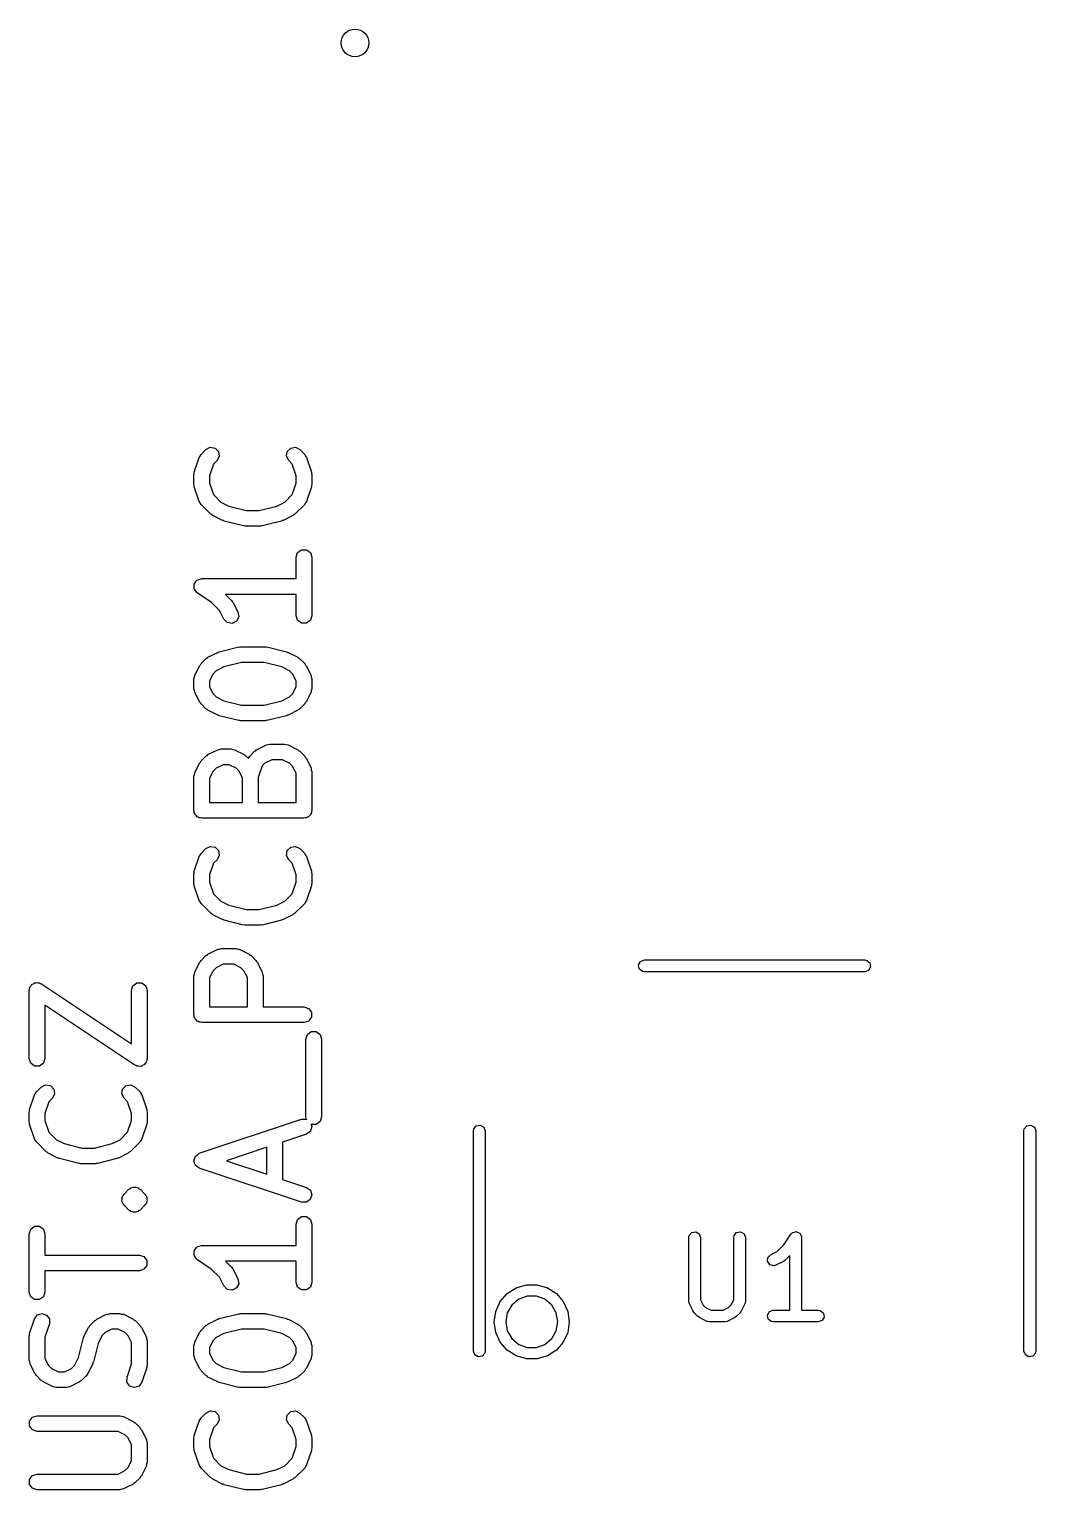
# Model space of a CAD drawing. Extents: x 0.04 to 1.15, y 0.05 to 1.54.
# Drawn here: x 0.042 to 0.546, y 0.675 to 1.407 of the extents above; entities that cross this region are included whole.
import ezdxf

# ---------------------------------------------------------------- set-up
doc = ezdxf.new("R2010")
doc.units = 0
doc.header["$MEASUREMENT"] = 0
doc.layers.add('BLACK', color=7, linetype='CONTINUOUS')

msp = doc.modelspace()

# ---------------------------------------------------------------- linework, layer by layer
at = {"layer": 'BLACK', "linetype": 'CONTINUOUS'}
for p, q in [((0.12455, 1.1851), (0.12699, 1.19241)), ((0.12699, 1.19241), (0.12753, 1.19315)), ((0.12753, 1.19315), (0.12794, 1.19395)), ((0.12794, 1.19395), (0.13038, 1.19639)), ((0.13038, 1.19639), (0.13255, 1.1975)), ((0.13255, 1.1975), (0.13495, 1.19711)), ((0.13495, 1.19711), (0.13667, 1.19539)), ((0.13705, 1.19299), (0.13595, 1.19082)), ((0.13667, 1.19539), (0.13705, 1.19299)), ((0.17071, 1.19299), (0.17109, 1.19539)), ((0.17181, 1.19082), (0.17071, 1.19299)), ((0.17109, 1.19539), (0.17281, 1.19711)), ((0.17281, 1.19711), (0.17521, 1.1975)), ((0.17521, 1.1975), (0.17738, 1.19639)), ((0.17738, 1.19639), (0.17982, 1.19395)), ((0.17982, 1.19395), (0.18023, 1.19314)), ((0.18023, 1.19314), (0.18077, 1.19241)), ((0.18077, 1.19241), (0.1832, 1.1851)), ((0.12455, 1.18447), (0.12455, 1.1851)), ((0.13417, 1.18904), (0.13223, 1.18322)), ((0.13595, 1.19082), (0.13417, 1.18904)), ((0.17359, 1.18904), (0.17181, 1.19082)), ((0.17553, 1.18322), (0.17359, 1.18904)), ((0.1832, 1.1851), (0.18321, 1.18447)), ((0.12435, 1.18386), (0.12455, 1.18447)), ((0.12435, 1.17898), (0.12435, 1.18386)), ((0.12455, 1.17838), (0.12435, 1.17898)), ((0.12455, 1.17774), (0.12455, 1.17838)), ((0.12699, 1.17043), (0.12455, 1.17774)), ((0.13223, 1.18322), (0.13223, 1.17962)), ((0.13223, 1.17962), (0.13417, 1.1738)), ((0.17359, 1.1738), (0.17553, 1.17962)), ((0.17553, 1.17962), (0.17553, 1.18322)), ((0.1832, 1.17774), (0.18077, 1.17043)), ((0.18321, 1.17838), (0.1832, 1.17774)), ((0.18321, 1.18447), (0.18341, 1.18386)), ((0.18341, 1.17898), (0.18321, 1.17838)), ((0.18341, 1.18386), (0.18341, 1.17898)), ((0.12753, 1.1697), (0.12699, 1.17043)), ((0.13417, 1.1738), (0.13793, 1.17003)), ((0.16983, 1.17003), (0.17359, 1.1738)), ((0.18077, 1.17043), (0.18023, 1.1697)), ((0.12794, 1.16889), (0.12753, 1.1697)), ((0.13281, 1.16401), (0.12794, 1.16889)), ((0.13338, 1.16372), (0.13281, 1.16401)), ((0.13384, 1.16328), (0.13338, 1.16372)), ((0.13871, 1.16084), (0.13384, 1.16328)), ((0.13793, 1.17003), (0.14185, 1.16808)), ((0.14185, 1.16808), (0.15071, 1.16586)), ((0.15071, 1.16586), (0.15705, 1.16586)), ((0.15705, 1.16586), (0.16591, 1.16808)), ((0.16591, 1.16808), (0.16983, 1.17003)), ((0.17392, 1.16328), (0.16904, 1.16084)), ((0.17437, 1.16372), (0.17392, 1.16328)), ((0.17494, 1.16401), (0.17437, 1.16372)), ((0.17982, 1.16889), (0.17494, 1.16401)), ((0.18023, 1.1697), (0.17982, 1.16889)), ((0.13915, 1.16077), (0.13871, 1.16084)), ((0.13952, 1.16054), (0.13915, 1.16077)), ((0.14927, 1.1581), (0.13952, 1.16054)), ((0.14976, 1.15814), (0.14927, 1.1581)), ((0.15022, 1.15799), (0.14976, 1.15814)), ((0.15753, 1.15799), (0.15022, 1.15799)), ((0.158, 1.15814), (0.15753, 1.15799)), ((0.15849, 1.1581), (0.158, 1.15814)), ((0.16824, 1.16054), (0.15849, 1.1581)), ((0.16861, 1.16077), (0.16824, 1.16054)), ((0.16904, 1.16084), (0.16861, 1.16077)), ((0.17553, 1.14243), (0.17628, 1.14474)), ((0.17553, 1.13174), (0.17553, 1.14243)), ((0.17628, 1.14474), (0.17825, 1.14617)), ((0.17825, 1.14617), (0.18069, 1.14617)), ((0.18069, 1.14617), (0.18265, 1.14474)), ((0.18265, 1.14474), (0.18341, 1.14243)), ((0.18341, 1.14243), (0.18341, 1.11318)), ((0.1245, 1.12887), (0.12454, 1.12894)), ((0.12454, 1.12773), (0.1245, 1.12887)), ((0.12454, 1.12902), (0.12521, 1.12994)), ((0.12454, 1.12894), (0.12454, 1.12902)), ((0.12454, 1.12659), (0.12454, 1.12773)), ((0.12459, 1.12652), (0.12454, 1.12659)), ((0.12459, 1.12644), (0.12459, 1.12652)), ((0.12521, 1.12994), (0.12585, 1.13089)), ((0.12585, 1.13089), (0.12593, 1.13092)), ((0.12593, 1.13092), (0.12597, 1.13099)), ((0.12597, 1.13099), (0.12706, 1.13134)), ((0.12706, 1.13134), (0.12813, 1.13174)), ((0.12813, 1.13174), (0.12821, 1.13171)), ((0.12821, 1.13171), (0.12829, 1.13174)), ((0.12829, 1.13174), (0.17553, 1.13174)), ((0.1253, 1.12554), (0.12459, 1.12644)), ((0.12597, 1.12462), (0.1253, 1.12554)), ((0.12605, 1.12459), (0.12597, 1.12462)), ((0.1261, 1.12453), (0.12605, 1.12459)), ((0.13309, 1.11987), (0.1261, 1.12453)), ((0.13724, 1.11572), (0.13309, 1.11987)), ((0.17553, 1.12387), (0.14023, 1.12387)), ((0.14023, 1.12387), (0.14326, 1.12084)), ((0.14326, 1.12084), (0.14355, 1.12027)), ((0.14355, 1.12027), (0.144, 1.11981)), ((0.144, 1.11981), (0.14643, 1.11494)), ((0.17553, 1.11318), (0.17553, 1.12387)), ((0.13939, 1.11142), (0.13724, 1.11572)), ((0.1468, 1.11253), (0.14567, 1.11037)), ((0.14643, 1.11494), (0.1468, 1.11253)), ((0.17628, 1.11087), (0.17553, 1.11318)), ((0.18341, 1.11318), (0.18265, 1.11087)), ((0.1411, 1.10969), (0.13939, 1.11142)), ((0.1435, 1.10929), (0.1411, 1.10969)), ((0.14567, 1.11037), (0.1435, 1.10929)), ((0.17825, 1.10944), (0.17628, 1.11087)), ((0.18069, 1.10944), (0.17825, 1.10944)), ((0.18265, 1.11087), (0.18069, 1.10944)), ((0.13708, 1.09506), (0.14683, 1.0975)), ((0.14683, 1.0975), (0.14732, 1.09747)), ((0.14732, 1.09747), (0.14778, 1.09762)), ((0.14778, 1.09762), (0.15997, 1.09762)), ((0.15997, 1.09762), (0.16044, 1.09747)), ((0.16044, 1.09747), (0.16093, 1.0975)), ((0.16093, 1.0975), (0.17067, 1.09506)), ((0.12794, 1.08915), (0.13038, 1.09159)), ((0.13038, 1.09159), (0.13095, 1.09188)), ((0.13095, 1.09188), (0.1314, 1.09233)), ((0.1314, 1.09233), (0.13628, 1.09477)), ((0.13628, 1.09477), (0.13671, 1.09483)), ((0.13671, 1.09483), (0.13708, 1.09506)), ((0.17067, 1.09506), (0.17105, 1.09483)), ((0.17105, 1.09483), (0.17148, 1.09477)), ((0.17148, 1.09477), (0.17636, 1.09233)), ((0.17636, 1.09233), (0.17681, 1.09188)), ((0.17681, 1.09188), (0.17738, 1.09159)), ((0.17738, 1.09159), (0.17982, 1.08915)), ((0.12463, 1.08236), (0.12477, 1.08326)), ((0.12477, 1.08326), (0.1272, 1.08813)), ((0.1272, 1.08813), (0.12765, 1.08859)), ((0.12765, 1.08859), (0.12794, 1.08915)), ((0.13396, 1.08404), (0.13223, 1.08057)), ((0.13549, 1.08557), (0.13396, 1.08404)), ((0.13941, 1.08753), (0.13549, 1.08557)), ((0.14827, 1.08975), (0.13941, 1.08753)), ((0.15949, 1.08975), (0.14827, 1.08975)), ((0.16835, 1.08753), (0.15949, 1.08975)), ((0.17226, 1.08557), (0.16835, 1.08753)), ((0.1738, 1.08404), (0.17226, 1.08557)), ((0.17553, 1.08057), (0.1738, 1.08404)), ((0.17982, 1.08915), (0.1801, 1.08859)), ((0.1801, 1.08859), (0.18055, 1.08813)), ((0.18055, 1.08813), (0.18299, 1.08326)), ((0.18299, 1.08326), (0.18313, 1.08236)), ((0.12435, 1.0815), (0.12463, 1.08236)), ((0.12435, 1.07662), (0.12435, 1.0815)), ((0.12463, 1.07576), (0.12435, 1.07662)), ((0.12477, 1.07486), (0.12463, 1.07576)), ((0.13223, 1.08057), (0.13223, 1.07755)), ((0.13223, 1.07755), (0.13396, 1.07408)), ((0.1738, 1.07408), (0.17553, 1.07755)), ((0.17553, 1.07755), (0.17553, 1.08057)), ((0.18313, 1.07576), (0.18299, 1.07486)), ((0.18313, 1.08236), (0.18341, 1.0815)), ((0.18341, 1.07662), (0.18313, 1.07576)), ((0.18341, 1.0815), (0.18341, 1.07662)), ((0.1272, 1.06999), (0.12477, 1.07486)), ((0.12765, 1.06953), (0.1272, 1.06999)), ((0.12794, 1.06896), (0.12765, 1.06953)), ((0.13038, 1.06653), (0.12794, 1.06896)), ((0.13396, 1.07408), (0.13549, 1.07255)), ((0.13549, 1.07255), (0.13941, 1.07059)), ((0.13941, 1.07059), (0.14827, 1.06837)), ((0.14827, 1.06837), (0.15949, 1.06837)), ((0.15949, 1.06837), (0.16835, 1.07059)), ((0.16835, 1.07059), (0.17226, 1.07255)), ((0.17226, 1.07255), (0.1738, 1.07408)), ((0.17982, 1.06896), (0.17738, 1.06653)), ((0.1801, 1.06953), (0.17982, 1.06896)), ((0.18055, 1.06999), (0.1801, 1.06953)), ((0.18299, 1.07486), (0.18055, 1.06999)), ((0.13095, 1.06624), (0.13038, 1.06653)), ((0.1314, 1.06579), (0.13095, 1.06624)), ((0.13628, 1.06335), (0.1314, 1.06579)), ((0.13671, 1.06329), (0.13628, 1.06335)), ((0.13708, 1.06305), (0.13671, 1.06329)), ((0.14683, 1.06062), (0.13708, 1.06305)), ((0.14732, 1.06065), (0.14683, 1.06062)), ((0.14778, 1.0605), (0.14732, 1.06065)), ((0.16044, 1.06065), (0.15997, 1.0605)), ((0.16093, 1.06062), (0.16044, 1.06065)), ((0.17067, 1.06305), (0.16093, 1.06062)), ((0.17105, 1.06329), (0.17067, 1.06305)), ((0.17148, 1.06335), (0.17105, 1.06329)), ((0.17636, 1.06579), (0.17148, 1.06335)), ((0.17681, 1.06624), (0.17636, 1.06579)), ((0.17738, 1.06653), (0.17681, 1.06624)), ((0.15997, 1.0605), (0.14778, 1.0605)), ((0.1314, 1.04359), (0.13628, 1.04602)), ((0.13628, 1.04602), (0.13717, 1.04616)), ((0.13717, 1.04616), (0.13804, 1.04644)), ((0.13804, 1.04644), (0.14291, 1.04644)), ((0.14291, 1.04644), (0.14377, 1.04616)), ((0.14377, 1.04616), (0.14467, 1.04602)), ((0.14467, 1.04602), (0.14955, 1.04359)), ((0.15532, 1.04557), (0.15577, 1.04602)), ((0.15577, 1.04602), (0.16065, 1.04846)), ((0.16065, 1.04846), (0.16154, 1.04859)), ((0.16154, 1.04859), (0.16241, 1.04888)), ((0.16241, 1.04888), (0.16972, 1.04888)), ((0.16972, 1.04888), (0.17058, 1.04859)), ((0.17058, 1.04859), (0.17148, 1.04846)), ((0.17148, 1.04846), (0.17636, 1.04602)), ((0.17636, 1.04602), (0.17681, 1.04557)), ((0.12477, 1.03451), (0.1272, 1.03939)), ((0.1272, 1.03939), (0.12765, 1.03984)), ((0.12765, 1.03984), (0.12794, 1.04041)), ((0.12794, 1.04041), (0.13038, 1.04285)), ((0.13038, 1.04285), (0.13095, 1.04314)), ((0.13095, 1.04314), (0.1314, 1.04359)), ((0.14955, 1.04359), (0.15, 1.04314)), ((0.15, 1.04314), (0.15057, 1.04285)), ((0.15057, 1.04285), (0.15168, 1.04174)), ((0.15168, 1.04174), (0.1519, 1.04204)), ((0.1519, 1.04204), (0.15231, 1.04285)), ((0.15231, 1.04285), (0.15475, 1.04528)), ((0.15475, 1.04528), (0.15532, 1.04557)), ((0.15987, 1.03927), (0.15854, 1.03794)), ((0.16334, 1.041), (0.15987, 1.03927)), ((0.16879, 1.041), (0.16334, 1.041)), ((0.17226, 1.03927), (0.16879, 1.041)), ((0.1738, 1.03773), (0.17226, 1.03927)), ((0.17681, 1.04557), (0.17738, 1.04528)), ((0.17738, 1.04528), (0.17982, 1.04285)), ((0.17982, 1.04285), (0.1801, 1.04228)), ((0.1801, 1.04228), (0.18055, 1.04182)), ((0.18055, 1.04182), (0.18299, 1.03695)), ((0.12435, 1.03275), (0.12463, 1.03362)), ((0.12435, 1.01569), (0.12435, 1.03275)), ((0.12463, 1.03362), (0.12477, 1.03451)), ((0.13396, 1.03529), (0.13223, 1.03182)), ((0.13223, 1.03182), (0.13223, 1.01963)), ((0.13549, 1.03683), (0.13396, 1.03529)), ((0.13897, 1.03856), (0.13549, 1.03683)), ((0.14198, 1.03856), (0.13897, 1.03856)), ((0.14545, 1.03683), (0.14198, 1.03856)), ((0.14699, 1.03529), (0.14545, 1.03683)), ((0.14872, 1.03182), (0.14699, 1.03529)), ((0.14872, 1.01963), (0.14872, 1.03182)), ((0.15854, 1.03794), (0.1566, 1.03211)), ((0.1566, 1.03211), (0.1566, 1.01963)), ((0.17553, 1.03426), (0.1738, 1.03773)), ((0.17553, 1.01963), (0.17553, 1.03426)), ((0.18299, 1.03695), (0.18313, 1.03605)), ((0.18313, 1.03605), (0.18341, 1.03519)), ((0.18341, 1.03519), (0.18341, 1.01569)), ((0.13223, 1.01963), (0.14872, 1.01963)), ((0.1566, 1.01963), (0.17553, 1.01963)), ((0.12454, 1.0151), (0.12435, 1.01569)), ((0.12454, 1.01448), (0.12454, 1.0151)), ((0.12491, 1.01397), (0.12454, 1.01448)), ((0.1251, 1.01338), (0.12491, 1.01397)), ((0.12561, 1.01301), (0.1251, 1.01338)), ((0.12597, 1.01251), (0.12561, 1.01301)), ((0.12657, 1.01231), (0.12597, 1.01251)), ((0.12707, 1.01195), (0.12657, 1.01231)), ((0.1277, 1.01195), (0.12707, 1.01195)), ((0.12829, 1.01175), (0.1277, 1.01195)), ((0.17947, 1.01175), (0.12829, 1.01175)), ((0.18006, 1.01195), (0.17947, 1.01175)), ((0.18069, 1.01195), (0.18006, 1.01195)), ((0.18119, 1.01231), (0.18069, 1.01195)), ((0.18178, 1.01251), (0.18119, 1.01231)), ((0.18215, 1.01301), (0.18178, 1.01251)), ((0.18265, 1.01338), (0.18215, 1.01301)), ((0.18285, 1.01397), (0.18265, 1.01338)), ((0.18321, 1.01448), (0.18285, 1.01397)), ((0.18341, 1.01569), (0.18321, 1.0151)), ((0.18321, 1.0151), (0.18321, 1.01448)), ((0.12794, 0.9941), (0.13038, 0.99654)), ((0.13038, 0.99654), (0.13255, 0.99765)), ((0.13255, 0.99765), (0.13495, 0.99726)), ((0.13495, 0.99726), (0.13667, 0.99554)), ((0.13667, 0.99554), (0.13705, 0.99314)), ((0.17071, 0.99314), (0.17109, 0.99554)), ((0.17109, 0.99554), (0.17281, 0.99726)), ((0.17281, 0.99726), (0.17521, 0.99765)), ((0.17521, 0.99765), (0.17738, 0.99654)), ((0.17738, 0.99654), (0.17982, 0.9941)), ((0.12455, 0.98525), (0.12699, 0.99257)), ((0.12699, 0.99257), (0.12753, 0.9933)), ((0.12753, 0.9933), (0.12794, 0.9941)), ((0.13417, 0.98919), (0.13223, 0.98337)), ((0.13595, 0.99097), (0.13417, 0.98919)), ((0.13705, 0.99314), (0.13595, 0.99097)), ((0.17181, 0.99097), (0.17071, 0.99314)), ((0.17359, 0.98919), (0.17181, 0.99097)), ((0.17553, 0.98337), (0.17359, 0.98919)), ((0.17982, 0.9941), (0.18023, 0.9933)), ((0.18023, 0.9933), (0.18077, 0.99257)), ((0.18077, 0.99257), (0.1832, 0.98525)), ((0.12435, 0.98401), (0.12455, 0.98462)), ((0.12435, 0.97913), (0.12435, 0.98401)), ((0.12455, 0.98462), (0.12455, 0.98525)), ((0.13223, 0.98337), (0.13223, 0.97977)), ((0.17553, 0.97977), (0.17553, 0.98337)), ((0.1832, 0.98525), (0.18321, 0.98462)), ((0.18321, 0.98462), (0.18341, 0.98401)), ((0.18341, 0.98401), (0.18341, 0.97913)), ((0.12455, 0.97853), (0.12435, 0.97913)), ((0.12455, 0.97789), (0.12455, 0.97853)), ((0.12699, 0.97058), (0.12455, 0.97789)), ((0.13223, 0.97977), (0.13417, 0.97395)), ((0.13417, 0.97395), (0.13793, 0.97018)), ((0.16983, 0.97018), (0.17359, 0.97395)), ((0.17359, 0.97395), (0.17553, 0.97977)), ((0.1832, 0.97789), (0.18077, 0.97058)), ((0.18321, 0.97853), (0.1832, 0.97789)), ((0.18341, 0.97913), (0.18321, 0.97853)), ((0.12753, 0.96985), (0.12699, 0.97058)), ((0.12794, 0.96904), (0.12753, 0.96985)), ((0.13281, 0.96416), (0.12794, 0.96904)), ((0.13793, 0.97018), (0.14185, 0.96823)), ((0.14185, 0.96823), (0.15071, 0.96601)), ((0.15071, 0.96601), (0.15705, 0.96601)), ((0.15705, 0.96601), (0.16591, 0.96823)), ((0.16591, 0.96823), (0.16983, 0.97018)), ((0.17982, 0.96904), (0.17494, 0.96416)), ((0.18023, 0.96985), (0.17982, 0.96904)), ((0.18077, 0.97058), (0.18023, 0.96985)), ((0.13338, 0.96387), (0.13281, 0.96416)), ((0.13384, 0.96343), (0.13338, 0.96387)), ((0.13871, 0.96099), (0.13384, 0.96343)), ((0.13915, 0.96092), (0.13871, 0.96099)), ((0.13952, 0.96069), (0.13915, 0.96092)), ((0.14927, 0.95825), (0.13952, 0.96069)), ((0.14976, 0.95829), (0.14927, 0.95825)), ((0.15022, 0.95814), (0.14976, 0.95829)), ((0.158, 0.95829), (0.15753, 0.95814)), ((0.15849, 0.95825), (0.158, 0.95829)), ((0.16824, 0.96069), (0.15849, 0.95825)), ((0.16861, 0.96092), (0.16824, 0.96069)), ((0.16904, 0.96099), (0.16861, 0.96092)), ((0.17392, 0.96343), (0.16904, 0.96099)), ((0.17437, 0.96387), (0.17392, 0.96343)), ((0.17494, 0.96416), (0.17437, 0.96387)), ((0.15753, 0.95814), (0.15022, 0.95814)), ((0.13095, 0.94321), (0.1314, 0.94366)), ((0.1314, 0.94366), (0.13628, 0.9461)), ((0.13628, 0.9461), (0.13717, 0.94623)), ((0.13717, 0.94623), (0.13804, 0.94651)), ((0.13804, 0.94651), (0.14535, 0.94651)), ((0.14535, 0.94651), (0.14621, 0.94623)), ((0.14621, 0.94623), (0.14711, 0.9461)), ((0.14711, 0.9461), (0.15198, 0.94366)), ((0.15198, 0.94366), (0.15244, 0.94321)), ((0.12477, 0.93459), (0.1272, 0.93946)), ((0.1272, 0.93946), (0.12765, 0.93992)), ((0.12765, 0.93992), (0.12794, 0.94049)), ((0.12794, 0.94049), (0.13038, 0.94292)), ((0.13038, 0.94292), (0.13095, 0.94321)), ((0.13549, 0.9369), (0.13396, 0.93537)), ((0.13897, 0.93864), (0.13549, 0.9369)), ((0.14442, 0.93864), (0.13897, 0.93864)), ((0.14789, 0.9369), (0.14442, 0.93864)), ((0.14942, 0.93537), (0.14789, 0.9369)), ((0.15244, 0.94321), (0.15301, 0.94292)), ((0.15301, 0.94292), (0.15544, 0.94049)), ((0.15544, 0.94049), (0.15573, 0.93992)), ((0.15573, 0.93992), (0.15618, 0.93946)), ((0.15618, 0.93946), (0.15862, 0.93459)), ((0.34697, 0.93831), (0.34798, 0.94006)), ((0.34732, 0.93632), (0.34697, 0.93831)), ((0.34887, 0.93502), (0.34732, 0.93632)), ((0.34798, 0.94006), (0.34988, 0.94075)), ((0.34988, 0.94075), (0.46012, 0.94075)), ((0.46012, 0.94075), (0.46113, 0.94057)), ((0.46113, 0.94057), (0.46268, 0.93927)), ((0.46303, 0.93728), (0.46202, 0.93553)), ((0.46268, 0.93927), (0.46303, 0.93728)), ((0.0441, 0.92885), (0.04467, 0.92926)), ((0.04467, 0.92926), (0.04522, 0.92926)), ((0.04522, 0.92926), (0.04573, 0.92945)), ((0.04573, 0.92945), (0.0464, 0.92926)), ((0.0464, 0.92926), (0.0471, 0.92926)), ((0.0471, 0.92926), (0.04754, 0.92894)), ((0.09388, 0.92783), (0.09585, 0.92926)), ((0.09585, 0.92926), (0.09828, 0.92926)), ((0.09828, 0.92926), (0.10025, 0.92783)), ((0.12435, 0.93283), (0.12463, 0.93369)), ((0.12435, 0.91333), (0.12435, 0.93283)), ((0.12463, 0.93369), (0.12477, 0.93459)), ((0.13396, 0.93537), (0.13223, 0.9319)), ((0.13223, 0.9319), (0.13223, 0.91727)), ((0.15116, 0.9319), (0.14942, 0.93537)), ((0.15116, 0.91727), (0.15116, 0.9319)), ((0.15862, 0.93459), (0.15875, 0.93369)), ((0.15875, 0.93369), (0.15903, 0.93283)), ((0.15903, 0.93283), (0.15903, 0.91727)), ((0.34988, 0.93484), (0.34887, 0.93502)), ((0.46012, 0.93484), (0.34988, 0.93484)), ((0.46202, 0.93553), (0.46012, 0.93484)), ((0.04195, 0.92552), (0.04212, 0.92604)), ((0.04195, 0.8914), (0.04195, 0.92552)), ((0.0421, 0.92658), (0.04248, 0.92716)), ((0.04212, 0.92604), (0.0421, 0.92658)), ((0.04248, 0.92716), (0.0427, 0.92783)), ((0.0427, 0.92783), (0.04314, 0.92815)), ((0.04314, 0.92815), (0.04345, 0.92861)), ((0.04345, 0.92861), (0.0441, 0.92885)), ((0.04754, 0.92894), (0.04807, 0.92879)), ((0.04807, 0.92879), (0.09313, 0.89875)), ((0.09313, 0.92552), (0.09388, 0.92783)), ((0.09313, 0.89875), (0.09313, 0.92552)), ((0.10025, 0.92783), (0.101, 0.92552)), ((0.101, 0.92552), (0.101, 0.8914)), ((0.09488, 0.88812), (0.04982, 0.91816)), ((0.04982, 0.91816), (0.04982, 0.8914)), ((0.13223, 0.91727), (0.15116, 0.91727)), ((0.15903, 0.91727), (0.17947, 0.91727)), ((0.17947, 0.91727), (0.18178, 0.91651)), ((0.18178, 0.91651), (0.18321, 0.91455)), ((0.18321, 0.91455), (0.18321, 0.91211)), ((0.12454, 0.91274), (0.12435, 0.91333)), ((0.12454, 0.91211), (0.12454, 0.91274)), ((0.12491, 0.91161), (0.12454, 0.91211)), ((0.1251, 0.91102), (0.12491, 0.91161)), ((0.12561, 0.91065), (0.1251, 0.91102)), ((0.12597, 0.91014), (0.12561, 0.91065)), ((0.12657, 0.90995), (0.12597, 0.91014)), ((0.12707, 0.90958), (0.12657, 0.90995)), ((0.1277, 0.90958), (0.12707, 0.90958)), ((0.12829, 0.90939), (0.1277, 0.90958)), ((0.17947, 0.90939), (0.12829, 0.90939)), ((0.18178, 0.91014), (0.17947, 0.90939)), ((0.18321, 0.91211), (0.18178, 0.91014)), ((0.18041, 0.90114), (0.18116, 0.90346)), ((0.18041, 0.86215), (0.18041, 0.90114)), ((0.18116, 0.90346), (0.18313, 0.90489)), ((0.18313, 0.90489), (0.18556, 0.90489)), ((0.18556, 0.90489), (0.18753, 0.90346)), ((0.18753, 0.90346), (0.18828, 0.90114)), ((0.18828, 0.90114), (0.18828, 0.86215)), ((0.0427, 0.88908), (0.04195, 0.8914)), ((0.04467, 0.88765), (0.0427, 0.88908)), ((0.0471, 0.88765), (0.04467, 0.88765)), ((0.04907, 0.88908), (0.0471, 0.88765)), ((0.04982, 0.8914), (0.04907, 0.88908)), ((0.09541, 0.88797), (0.09488, 0.88812)), ((0.09585, 0.88765), (0.09541, 0.88797)), ((0.09655, 0.88765), (0.09585, 0.88765)), ((0.09723, 0.88746), (0.09655, 0.88765)), ((0.09774, 0.88765), (0.09723, 0.88746)), ((0.09828, 0.88765), (0.09774, 0.88765)), ((0.09885, 0.88806), (0.09828, 0.88765)), ((0.09951, 0.88831), (0.09885, 0.88806)), ((0.09981, 0.88876), (0.09951, 0.88831)), ((0.10025, 0.88908), (0.09981, 0.88876)), ((0.10047, 0.88975), (0.10025, 0.88908)), ((0.10086, 0.89033), (0.10047, 0.88975)), ((0.101, 0.8914), (0.10083, 0.89088)), ((0.10083, 0.89088), (0.10086, 0.89033)), ((0.04798, 0.87712), (0.05014, 0.87822)), ((0.05014, 0.87822), (0.05255, 0.87784)), ((0.05255, 0.87784), (0.05427, 0.87612)), ((0.08868, 0.87612), (0.09041, 0.87784)), ((0.09041, 0.87784), (0.09281, 0.87822)), ((0.09281, 0.87822), (0.09498, 0.87712)), ((0.04215, 0.86583), (0.04459, 0.87314)), ((0.04459, 0.87314), (0.04513, 0.87387)), ((0.04513, 0.87387), (0.04554, 0.87468)), ((0.04554, 0.87468), (0.04798, 0.87712)), ((0.05354, 0.87155), (0.05176, 0.86977)), ((0.05465, 0.87372), (0.05354, 0.87155)), ((0.05427, 0.87612), (0.05465, 0.87372)), ((0.0883, 0.87372), (0.08868, 0.87612)), ((0.08941, 0.87155), (0.0883, 0.87372)), ((0.09119, 0.86977), (0.08941, 0.87155)), ((0.09498, 0.87712), (0.09741, 0.87468)), ((0.09741, 0.87468), (0.09783, 0.87387)), ((0.09783, 0.87387), (0.09836, 0.87314)), ((0.09836, 0.87314), (0.1008, 0.86583)), ((0.04195, 0.86459), (0.04215, 0.86519)), ((0.04195, 0.85971), (0.04195, 0.86459)), ((0.04215, 0.86519), (0.04215, 0.86583)), ((0.05176, 0.86977), (0.04982, 0.86395)), ((0.04982, 0.86395), (0.04982, 0.86035)), ((0.09313, 0.86395), (0.09119, 0.86977)), ((0.09313, 0.86035), (0.09313, 0.86395)), ((0.1008, 0.86583), (0.10081, 0.86519)), ((0.10081, 0.86519), (0.101, 0.86459)), ((0.101, 0.86459), (0.101, 0.85971)), ((0.04215, 0.8591), (0.04195, 0.85971)), ((0.04215, 0.85847), (0.04215, 0.8591)), ((0.04459, 0.85115), (0.04215, 0.85847)), ((0.04982, 0.86035), (0.05176, 0.85453)), ((0.09119, 0.85453), (0.09313, 0.86035)), ((0.1008, 0.85847), (0.09836, 0.85115)), ((0.10081, 0.8591), (0.1008, 0.85847)), ((0.101, 0.85971), (0.10081, 0.8591)), ((0.12704, 0.84395), (0.17822, 0.86101)), ((0.17822, 0.86101), (0.18066, 0.86103)), ((0.1808, 0.86092), (0.18041, 0.86215)), ((0.18066, 0.86103), (0.1808, 0.86092)), ((0.18341, 0.8573), (0.18267, 0.85498)), ((0.18313, 0.8584), (0.18301, 0.85849)), ((0.18301, 0.85849), (0.18341, 0.8573)), ((0.18556, 0.8584), (0.18313, 0.8584)), ((0.18753, 0.85983), (0.18556, 0.8584)), ((0.18828, 0.86215), (0.18753, 0.85983)), ((0.26425, 0.85512), (0.26443, 0.85613)), ((0.26443, 0.85613), (0.26573, 0.85767)), ((0.26573, 0.85767), (0.26772, 0.85803)), ((0.26772, 0.85803), (0.26947, 0.85702)), ((0.26947, 0.85702), (0.27016, 0.85512)), ((0.53984, 0.85512), (0.54002, 0.85613)), ((0.54002, 0.85613), (0.54132, 0.85767)), ((0.54132, 0.85767), (0.54331, 0.85803)), ((0.54331, 0.85803), (0.54506, 0.85702)), ((0.54506, 0.85702), (0.54575, 0.85512)), ((0.04513, 0.85042), (0.04459, 0.85115)), ((0.04554, 0.84962), (0.04513, 0.85042)), ((0.05041, 0.84474), (0.04554, 0.84962)), ((0.05176, 0.85453), (0.05553, 0.85076)), ((0.05553, 0.85076), (0.05945, 0.8488)), ((0.05945, 0.8488), (0.06831, 0.84659)), ((0.07465, 0.84659), (0.08351, 0.8488)), ((0.08351, 0.8488), (0.08742, 0.85076)), ((0.08742, 0.85076), (0.09119, 0.85453)), ((0.09741, 0.84962), (0.09254, 0.84474)), ((0.09783, 0.85042), (0.09741, 0.84962)), ((0.09836, 0.85115), (0.09783, 0.85042)), ((0.18071, 0.85354), (0.16878, 0.84956)), ((0.16878, 0.84956), (0.16878, 0.83086)), ((0.18267, 0.85498), (0.18071, 0.85354)), ((0.26425, 0.74488), (0.26425, 0.85512)), ((0.27016, 0.85512), (0.27016, 0.74488)), ((0.53984, 0.74488), (0.53984, 0.85512)), ((0.54575, 0.85512), (0.54575, 0.74488)), ((0.05098, 0.84445), (0.05041, 0.84474)), ((0.05144, 0.844), (0.05098, 0.84445)), ((0.05631, 0.84157), (0.05144, 0.844)), ((0.05675, 0.8415), (0.05631, 0.84157)), ((0.05712, 0.84127), (0.05675, 0.8415)), ((0.06687, 0.83883), (0.05712, 0.84127)), ((0.06831, 0.84659), (0.07465, 0.84659)), ((0.08584, 0.84127), (0.07609, 0.83883)), ((0.08621, 0.8415), (0.08584, 0.84127)), ((0.08664, 0.84157), (0.08621, 0.8415)), ((0.09152, 0.844), (0.08664, 0.84157)), ((0.09197, 0.84445), (0.09152, 0.844)), ((0.09254, 0.84474), (0.09197, 0.84445)), ((0.12435, 0.84024), (0.12473, 0.84137)), ((0.12473, 0.84137), (0.12509, 0.8425)), ((0.12509, 0.8425), (0.12511, 0.84252)), ((0.12511, 0.84252), (0.12512, 0.84255)), ((0.12512, 0.84255), (0.12609, 0.84324)), ((0.12609, 0.84324), (0.12704, 0.84395)), ((0.16091, 0.84694), (0.14074, 0.84021)), ((0.16091, 0.83349), (0.16091, 0.84694)), ((0.06735, 0.83886), (0.06687, 0.83883)), ((0.06782, 0.83871), (0.06735, 0.83886)), ((0.07513, 0.83871), (0.06782, 0.83871)), ((0.0756, 0.83886), (0.07513, 0.83871)), ((0.07609, 0.83883), (0.0756, 0.83886)), ((0.12436, 0.84021), (0.12435, 0.84024)), ((0.12435, 0.84018), (0.12436, 0.84021)), ((0.12473, 0.83906), (0.12435, 0.84018)), ((0.12509, 0.83792), (0.12473, 0.83906)), ((0.12511, 0.83791), (0.12509, 0.83792)), ((0.12512, 0.83788), (0.12511, 0.83791)), ((0.12609, 0.83718), (0.12512, 0.83788)), ((0.12704, 0.83648), (0.12609, 0.83718)), ((0.17822, 0.81942), (0.12704, 0.83648)), ((0.14074, 0.84021), (0.16091, 0.83349)), ((0.0924, 0.82622), (0.09284, 0.82666)), ((0.09284, 0.82666), (0.09346, 0.82676)), ((0.09346, 0.82676), (0.09401, 0.82704)), ((0.09401, 0.82704), (0.09463, 0.82694)), ((0.09463, 0.82694), (0.09525, 0.82704)), ((0.09525, 0.82704), (0.0958, 0.82676)), ((0.0958, 0.82676), (0.09642, 0.82666)), ((0.09642, 0.82666), (0.09686, 0.82622)), ((0.16878, 0.83086), (0.18071, 0.82689)), ((0.18071, 0.82689), (0.18267, 0.82544)), ((0.0883, 0.82133), (0.08845, 0.82161)), ((0.0884, 0.82072), (0.0883, 0.82133)), ((0.0883, 0.8201), (0.0884, 0.82072)), ((0.08845, 0.81982), (0.0883, 0.8201)), ((0.08845, 0.82193), (0.08864, 0.82219)), ((0.08845, 0.82161), (0.08845, 0.82193)), ((0.08845, 0.8195), (0.08845, 0.81982)), ((0.08864, 0.81924), (0.08845, 0.8195)), ((0.08864, 0.82219), (0.08868, 0.8225)), ((0.08868, 0.8225), (0.08913, 0.82294)), ((0.08913, 0.82294), (0.08941, 0.8235)), ((0.08941, 0.8235), (0.09185, 0.82594)), ((0.09185, 0.82594), (0.0924, 0.82622)), ((0.09686, 0.82622), (0.09741, 0.82594)), ((0.09741, 0.82594), (0.09985, 0.8235)), ((0.09985, 0.8235), (0.10013, 0.82294)), ((0.10013, 0.82294), (0.10057, 0.8225)), ((0.10057, 0.8225), (0.10063, 0.82219)), ((0.10063, 0.82219), (0.10081, 0.82193)), ((0.10081, 0.8195), (0.10063, 0.81924)), ((0.10081, 0.82193), (0.10081, 0.82161)), ((0.10081, 0.82161), (0.10096, 0.82133)), ((0.10096, 0.8201), (0.10081, 0.81982)), ((0.10081, 0.81982), (0.10081, 0.8195)), ((0.10096, 0.82133), (0.10086, 0.82072)), ((0.10086, 0.82072), (0.10096, 0.8201)), ((0.18066, 0.8194), (0.17822, 0.81942)), ((0.18264, 0.82081), (0.18066, 0.8194)), ((0.18341, 0.82312), (0.18264, 0.82081)), ((0.18267, 0.82544), (0.18341, 0.82312)), ((0.08868, 0.81893), (0.08864, 0.81924)), ((0.08913, 0.81849), (0.08868, 0.81893)), ((0.08941, 0.81793), (0.08913, 0.81849)), ((0.09185, 0.81549), (0.08941, 0.81793)), ((0.0924, 0.81521), (0.09185, 0.81549)), ((0.09284, 0.81477), (0.0924, 0.81521)), ((0.09346, 0.81467), (0.09284, 0.81477)), ((0.09401, 0.81439), (0.09346, 0.81467)), ((0.09463, 0.81449), (0.09401, 0.81439)), ((0.09525, 0.81439), (0.09463, 0.81449)), ((0.0958, 0.81467), (0.09525, 0.81439)), ((0.09642, 0.81477), (0.0958, 0.81467)), ((0.09686, 0.81521), (0.09642, 0.81477)), ((0.09741, 0.81549), (0.09686, 0.81521)), ((0.09985, 0.81793), (0.09741, 0.81549)), ((0.10013, 0.81849), (0.09985, 0.81793)), ((0.10057, 0.81893), (0.10013, 0.81849)), ((0.10063, 0.81924), (0.10057, 0.81893)), ((0.17628, 0.81084), (0.17825, 0.81227)), ((0.17825, 0.81227), (0.18069, 0.81227)), ((0.18069, 0.81227), (0.18265, 0.81084)), ((0.04195, 0.80366), (0.0427, 0.80597)), ((0.0427, 0.80597), (0.04467, 0.8074)), ((0.04467, 0.8074), (0.0471, 0.8074)), ((0.0471, 0.8074), (0.04907, 0.80597)), ((0.04907, 0.80597), (0.04982, 0.80366)), ((0.17553, 0.80853), (0.17628, 0.81084)), ((0.17553, 0.79784), (0.17553, 0.80853)), ((0.18265, 0.81084), (0.18341, 0.80853)), ((0.18341, 0.80853), (0.18341, 0.77928)), ((0.37353, 0.80434), (0.37552, 0.80469)), ((0.37552, 0.80469), (0.37727, 0.80368)), ((0.39603, 0.80434), (0.39801, 0.80469)), ((0.39801, 0.80469), (0.39976, 0.80368)), ((0.42499, 0.80449), (0.42581, 0.80473)), ((0.42581, 0.80473), (0.42597, 0.80466)), ((0.42597, 0.80466), (0.42613, 0.80469)), ((0.42613, 0.80469), (0.42688, 0.80426)), ((0.04195, 0.77441), (0.04195, 0.80366)), ((0.04982, 0.80366), (0.04982, 0.79297)), ((0.12597, 0.79709), (0.12706, 0.79744)), ((0.12706, 0.79744), (0.12813, 0.79784)), ((0.12813, 0.79784), (0.12821, 0.79782)), ((0.12821, 0.79782), (0.12829, 0.79784)), ((0.12829, 0.79784), (0.17553, 0.79784)), ((0.37205, 0.80178), (0.37223, 0.80279)), ((0.37205, 0.76991), (0.37205, 0.80178)), ((0.37223, 0.80279), (0.37353, 0.80434)), ((0.37727, 0.80368), (0.37796, 0.80178)), ((0.37796, 0.80178), (0.37796, 0.7706)), ((0.39455, 0.80178), (0.39473, 0.80279)), ((0.39455, 0.7706), (0.39455, 0.80178)), ((0.39473, 0.80279), (0.39603, 0.80434)), ((0.39976, 0.80368), (0.40045, 0.80178)), ((0.40045, 0.80178), (0.40045, 0.76991)), ((0.41637, 0.79483), (0.41958, 0.79804)), ((0.41958, 0.79804), (0.42317, 0.80342)), ((0.42317, 0.80342), (0.42387, 0.80416)), ((0.42387, 0.80416), (0.42404, 0.80421)), ((0.42404, 0.80421), (0.42415, 0.80434)), ((0.42415, 0.80434), (0.42499, 0.80449)), ((0.42688, 0.80426), (0.42766, 0.80391)), ((0.42766, 0.80391), (0.42774, 0.80376)), ((0.42774, 0.80376), (0.42788, 0.80368)), ((0.42788, 0.80368), (0.42818, 0.80287)), ((0.42818, 0.80287), (0.42856, 0.8021)), ((0.42856, 0.8021), (0.42852, 0.80194)), ((0.42852, 0.80194), (0.42857, 0.80178)), ((0.42857, 0.80178), (0.42857, 0.76536)), ((0.04982, 0.79297), (0.09707, 0.79297)), ((0.09707, 0.79297), (0.09938, 0.79222)), ((0.09938, 0.79222), (0.10081, 0.79025)), ((0.10081, 0.79025), (0.10081, 0.78782)), ((0.1245, 0.79497), (0.12454, 0.79504)), ((0.12454, 0.79383), (0.1245, 0.79497)), ((0.12454, 0.79512), (0.12521, 0.79605)), ((0.12454, 0.79504), (0.12454, 0.79512)), ((0.12454, 0.79269), (0.12454, 0.79383)), ((0.12459, 0.79262), (0.12454, 0.79269)), ((0.12459, 0.79254), (0.12459, 0.79262)), ((0.1253, 0.79165), (0.12459, 0.79254)), ((0.12521, 0.79605), (0.12585, 0.797)), ((0.12597, 0.79072), (0.1253, 0.79165)), ((0.12585, 0.797), (0.12593, 0.79702)), ((0.12593, 0.79702), (0.12597, 0.79709)), ((0.12605, 0.7907), (0.12597, 0.79072)), ((0.1261, 0.79063), (0.12605, 0.7907)), ((0.13309, 0.78597), (0.1261, 0.79063)), ((0.41154, 0.78969), (0.41167, 0.7917)), ((0.41167, 0.7917), (0.41305, 0.79317)), ((0.41305, 0.79317), (0.41637, 0.79483)), ((0.42021, 0.79032), (0.41949, 0.78981)), ((0.42267, 0.79278), (0.42021, 0.79032)), ((0.42267, 0.76536), (0.42267, 0.79278)), ((0.09707, 0.7851), (0.04982, 0.7851)), ((0.04982, 0.7851), (0.04982, 0.77441)), ((0.09938, 0.78585), (0.09707, 0.7851)), ((0.10081, 0.78782), (0.09938, 0.78585)), ((0.13724, 0.78183), (0.13309, 0.78597)), ((0.17553, 0.78997), (0.14023, 0.78997)), ((0.14023, 0.78997), (0.14326, 0.78694)), ((0.14326, 0.78694), (0.14355, 0.78637)), ((0.14355, 0.78637), (0.144, 0.78592)), ((0.144, 0.78592), (0.14643, 0.78104)), ((0.17553, 0.77928), (0.17553, 0.78997)), ((0.41275, 0.78807), (0.41154, 0.78969)), ((0.41471, 0.7876), (0.41275, 0.78807)), ((0.41569, 0.78789), (0.41471, 0.7876)), ((0.41944, 0.78976), (0.41569, 0.78789)), ((0.41949, 0.78981), (0.41944, 0.78976)), ((0.13939, 0.77752), (0.13724, 0.78183)), ((0.1411, 0.77579), (0.13939, 0.77752)), ((0.1435, 0.77539), (0.1411, 0.77579)), ((0.14567, 0.77648), (0.1435, 0.77539)), ((0.1468, 0.77864), (0.14567, 0.77648)), ((0.14643, 0.78104), (0.1468, 0.77864)), ((0.17628, 0.77697), (0.17553, 0.77928)), ((0.17825, 0.77554), (0.17628, 0.77697)), ((0.18069, 0.77554), (0.17825, 0.77554)), ((0.18265, 0.77697), (0.18069, 0.77554)), ((0.18341, 0.77928), (0.18265, 0.77697)), ((0.28121, 0.77368), (0.2857, 0.77657)), ((0.2857, 0.77657), (0.29083, 0.77807)), ((0.29083, 0.77807), (0.29617, 0.77807)), ((0.29617, 0.77807), (0.30129, 0.77657)), ((0.30129, 0.77657), (0.30579, 0.77368)), ((0.0427, 0.77209), (0.04195, 0.77441)), ((0.04467, 0.77067), (0.0427, 0.77209)), ((0.0471, 0.77067), (0.04467, 0.77067)), ((0.04907, 0.77209), (0.0471, 0.77067)), ((0.04982, 0.77441), (0.04907, 0.77209)), ((0.2755, 0.76479), (0.27771, 0.76965)), ((0.27771, 0.76965), (0.28121, 0.77368)), ((0.28697, 0.77081), (0.2835, 0.76789)), ((0.29123, 0.77236), (0.28697, 0.77081)), ((0.29577, 0.77236), (0.29123, 0.77236)), ((0.30003, 0.77081), (0.29577, 0.77236)), ((0.3035, 0.76789), (0.30003, 0.77081)), ((0.30579, 0.77368), (0.30928, 0.76965)), ((0.30928, 0.76965), (0.3115, 0.76479)), ((0.37211, 0.76974), (0.37205, 0.76991)), ((0.37207, 0.76957), (0.37211, 0.76974)), ((0.37236, 0.76859), (0.37207, 0.76957)), ((0.37424, 0.76484), (0.37236, 0.76859)), ((0.37796, 0.7706), (0.37931, 0.76791)), ((0.3932, 0.76791), (0.39455, 0.7706)), ((0.40014, 0.76859), (0.39827, 0.76484)), ((0.40016, 0.76876), (0.40014, 0.76859)), ((0.40028, 0.7689), (0.40016, 0.76876)), ((0.40045, 0.76991), (0.40028, 0.7689)), ((0.04215, 0.75372), (0.04459, 0.76103)), ((0.04459, 0.76103), (0.04603, 0.76299)), ((0.04603, 0.76299), (0.04835, 0.76372)), ((0.04835, 0.76372), (0.05066, 0.76295)), ((0.05066, 0.76295), (0.05208, 0.76097)), ((0.05208, 0.76097), (0.05206, 0.75854)), ((0.07535, 0.76042), (0.07581, 0.76087)), ((0.07581, 0.76087), (0.08068, 0.76331)), ((0.08068, 0.76331), (0.08158, 0.76344)), ((0.08158, 0.76344), (0.08244, 0.76372)), ((0.08244, 0.76372), (0.08732, 0.76372)), ((0.08732, 0.76372), (0.08818, 0.76344)), ((0.08818, 0.76344), (0.08908, 0.76331)), ((0.08908, 0.76331), (0.09395, 0.76087)), ((0.09395, 0.76087), (0.09441, 0.76042)), ((0.1314, 0.75843), (0.13628, 0.76087)), ((0.13628, 0.76087), (0.13671, 0.76094)), ((0.13671, 0.76094), (0.13708, 0.76117)), ((0.13708, 0.76117), (0.14683, 0.76361)), ((0.14683, 0.76361), (0.14732, 0.76357)), ((0.14732, 0.76357), (0.14778, 0.76372)), ((0.14778, 0.76372), (0.15997, 0.76372)), ((0.15997, 0.76372), (0.16044, 0.76357)), ((0.16044, 0.76357), (0.16093, 0.76361)), ((0.16093, 0.76361), (0.17067, 0.76117)), ((0.17067, 0.76117), (0.17105, 0.76094)), ((0.17105, 0.76094), (0.17148, 0.76087)), ((0.17148, 0.76087), (0.17636, 0.75843)), ((0.27474, 0.7595), (0.2755, 0.76479)), ((0.28123, 0.76397), (0.28044, 0.7595)), ((0.2835, 0.76789), (0.28123, 0.76397)), ((0.30577, 0.76397), (0.3035, 0.76789)), ((0.30656, 0.7595), (0.30577, 0.76397)), ((0.3115, 0.76479), (0.31226, 0.7595)), ((0.37428, 0.76479), (0.37424, 0.76484)), ((0.37479, 0.76407), (0.37428, 0.76479)), ((0.37667, 0.7622), (0.37479, 0.76407)), ((0.37672, 0.76217), (0.37667, 0.7622)), ((0.37743, 0.76164), (0.37672, 0.76217)), ((0.38118, 0.75977), (0.37743, 0.76164)), ((0.37931, 0.76791), (0.3805, 0.76671)), ((0.3805, 0.76671), (0.3832, 0.76536)), ((0.3832, 0.76536), (0.38931, 0.76536)), ((0.38931, 0.76536), (0.392, 0.76671)), ((0.39507, 0.76164), (0.39132, 0.75977)), ((0.392, 0.76671), (0.3932, 0.76791)), ((0.39512, 0.76169), (0.39507, 0.76164)), ((0.39584, 0.7622), (0.39512, 0.76169)), ((0.39771, 0.76407), (0.39584, 0.7622)), ((0.39774, 0.76413), (0.39771, 0.76407)), ((0.39827, 0.76484), (0.39774, 0.76413)), ((0.41147, 0.76292), (0.41248, 0.76467)), ((0.41182, 0.76093), (0.41147, 0.76292)), ((0.41336, 0.75963), (0.41182, 0.76093)), ((0.41248, 0.76467), (0.41437, 0.76536)), ((0.41437, 0.76536), (0.42267, 0.76536)), ((0.42857, 0.76536), (0.43687, 0.76536)), ((0.43687, 0.76536), (0.43788, 0.76518)), ((0.43788, 0.76518), (0.43943, 0.76389)), ((0.43978, 0.7619), (0.43877, 0.76015)), ((0.43943, 0.76389), (0.43978, 0.7619)), ((0.04215, 0.75308), (0.04215, 0.75372)), ((0.05206, 0.75854), (0.04982, 0.75184)), ((0.06917, 0.7518), (0.07161, 0.75667)), ((0.07161, 0.75667), (0.07206, 0.75713)), ((0.07206, 0.75713), (0.07235, 0.7577)), ((0.07235, 0.7577), (0.07479, 0.76013)), ((0.07479, 0.76013), (0.07535, 0.76042)), ((0.0799, 0.75411), (0.07837, 0.75258)), ((0.08337, 0.75585), (0.0799, 0.75411)), ((0.08639, 0.75585), (0.08337, 0.75585)), ((0.08986, 0.75411), (0.08639, 0.75585)), ((0.09139, 0.75258), (0.08986, 0.75411)), ((0.09441, 0.76042), (0.09498, 0.76013)), ((0.09498, 0.76013), (0.09741, 0.7577)), ((0.09741, 0.7577), (0.0977, 0.75713)), ((0.0977, 0.75713), (0.09815, 0.75667)), ((0.09815, 0.75667), (0.10059, 0.7518)), ((0.12477, 0.74936), (0.1272, 0.75423)), ((0.1272, 0.75423), (0.12765, 0.75469)), ((0.12765, 0.75469), (0.12794, 0.75526)), ((0.12794, 0.75526), (0.13038, 0.7577)), ((0.13038, 0.7577), (0.13095, 0.75799)), ((0.13095, 0.75799), (0.1314, 0.75843)), ((0.13941, 0.75363), (0.13549, 0.75168)), ((0.14827, 0.75585), (0.13941, 0.75363)), ((0.15949, 0.75585), (0.14827, 0.75585)), ((0.16835, 0.75363), (0.15949, 0.75585)), ((0.17226, 0.75168), (0.16835, 0.75363)), ((0.17636, 0.75843), (0.17681, 0.75799)), ((0.17681, 0.75799), (0.17738, 0.7577)), ((0.17738, 0.7577), (0.17982, 0.75526)), ((0.17982, 0.75526), (0.1801, 0.75469)), ((0.1801, 0.75469), (0.18055, 0.75423)), ((0.18055, 0.75423), (0.18299, 0.74936)), ((0.2755, 0.75421), (0.27474, 0.7595)), ((0.27771, 0.74935), (0.2755, 0.75421)), ((0.28044, 0.7595), (0.28123, 0.75503)), ((0.28123, 0.75503), (0.2835, 0.75111)), ((0.3035, 0.75111), (0.30577, 0.75503)), ((0.30577, 0.75503), (0.30656, 0.7595)), ((0.3115, 0.75421), (0.30928, 0.74935)), ((0.31226, 0.7595), (0.3115, 0.75421)), ((0.38136, 0.75975), (0.38118, 0.75977)), ((0.38149, 0.75963), (0.38136, 0.75975)), ((0.3825, 0.75946), (0.38149, 0.75963)), ((0.39, 0.75946), (0.3825, 0.75946)), ((0.39017, 0.75952), (0.39, 0.75946)), ((0.39034, 0.75948), (0.39017, 0.75952)), ((0.39132, 0.75977), (0.39034, 0.75948)), ((0.41437, 0.75946), (0.41336, 0.75963)), ((0.43687, 0.75946), (0.41437, 0.75946)), ((0.43877, 0.76015), (0.43687, 0.75946)), ((0.04195, 0.75248), (0.04215, 0.75308)), ((0.04195, 0.74029), (0.04195, 0.75248)), ((0.04982, 0.75184), (0.04982, 0.74122)), ((0.06654, 0.74166), (0.06888, 0.75099)), ((0.06888, 0.75099), (0.06911, 0.75136)), ((0.06911, 0.75136), (0.06917, 0.7518)), ((0.07641, 0.74866), (0.07408, 0.73933)), ((0.07837, 0.75258), (0.07641, 0.74866)), ((0.09313, 0.74911), (0.09139, 0.75258)), ((0.09313, 0.73849), (0.09313, 0.74911)), ((0.10059, 0.7518), (0.10072, 0.7509)), ((0.10072, 0.7509), (0.101, 0.75004)), ((0.101, 0.75004), (0.101, 0.73785)), ((0.12435, 0.7476), (0.12463, 0.74846)), ((0.12435, 0.74273), (0.12435, 0.7476)), ((0.12463, 0.74846), (0.12477, 0.74936)), ((0.13396, 0.75014), (0.13223, 0.74667)), ((0.13223, 0.74667), (0.13223, 0.74365)), ((0.13549, 0.75168), (0.13396, 0.75014)), ((0.1738, 0.75014), (0.17226, 0.75168)), ((0.17553, 0.74667), (0.1738, 0.75014)), ((0.17553, 0.74365), (0.17553, 0.74667)), ((0.18299, 0.74936), (0.18313, 0.74846)), ((0.18313, 0.74846), (0.18341, 0.7476)), ((0.18341, 0.7476), (0.18341, 0.74273)), ((0.28121, 0.74532), (0.27771, 0.74935)), ((0.2835, 0.75111), (0.28697, 0.74819)), ((0.28697, 0.74819), (0.29123, 0.74664)), ((0.29123, 0.74664), (0.29577, 0.74664)), ((0.29577, 0.74664), (0.30003, 0.74819)), ((0.30003, 0.74819), (0.3035, 0.75111)), ((0.30928, 0.74935), (0.30579, 0.74532)), ((0.04223, 0.73943), (0.04195, 0.74029)), ((0.04236, 0.73853), (0.04223, 0.73943)), ((0.04982, 0.74122), (0.05156, 0.73775)), ((0.06459, 0.73775), (0.06654, 0.74166)), ((0.07384, 0.73896), (0.07378, 0.73853)), ((0.07408, 0.73933), (0.07384, 0.73896)), ((0.12463, 0.74186), (0.12435, 0.74273)), ((0.12477, 0.74096), (0.12463, 0.74186)), ((0.1272, 0.73609), (0.12477, 0.74096)), ((0.13223, 0.74365), (0.13396, 0.74018)), ((0.13396, 0.74018), (0.13549, 0.73865)), ((0.17226, 0.73865), (0.1738, 0.74018)), ((0.1738, 0.74018), (0.17553, 0.74365)), ((0.18299, 0.74096), (0.18055, 0.73609)), ((0.18313, 0.74186), (0.18299, 0.74096)), ((0.18341, 0.74273), (0.18313, 0.74186)), ((0.26494, 0.74298), (0.26425, 0.74488)), ((0.26669, 0.74197), (0.26494, 0.74298)), ((0.26868, 0.74233), (0.26669, 0.74197)), ((0.26998, 0.74387), (0.26868, 0.74233)), ((0.27016, 0.74488), (0.26998, 0.74387)), ((0.2857, 0.74243), (0.28121, 0.74532)), ((0.29083, 0.74093), (0.2857, 0.74243)), ((0.29617, 0.74093), (0.29083, 0.74093)), ((0.30129, 0.74243), (0.29617, 0.74093)), ((0.30579, 0.74532), (0.30129, 0.74243)), ((0.54053, 0.74298), (0.53984, 0.74488)), ((0.54228, 0.74197), (0.54053, 0.74298)), ((0.54427, 0.74233), (0.54228, 0.74197)), ((0.54557, 0.74387), (0.54427, 0.74233)), ((0.54575, 0.74488), (0.54557, 0.74387)), ((0.0448, 0.73365), (0.04236, 0.73853)), ((0.04525, 0.7332), (0.0448, 0.73365)), ((0.04554, 0.73263), (0.04525, 0.7332)), ((0.04798, 0.73019), (0.04554, 0.73263)), ((0.05156, 0.73775), (0.05309, 0.73621)), ((0.05309, 0.73621), (0.05656, 0.73448)), ((0.05656, 0.73448), (0.05958, 0.73448)), ((0.05958, 0.73448), (0.06305, 0.73621)), ((0.06305, 0.73621), (0.06459, 0.73775)), ((0.0706, 0.73263), (0.06817, 0.73019)), ((0.07089, 0.7332), (0.0706, 0.73263)), ((0.07134, 0.73365), (0.07089, 0.7332)), ((0.07378, 0.73853), (0.07134, 0.73365)), ((0.09088, 0.72935), (0.0909, 0.73179)), ((0.0909, 0.73179), (0.09313, 0.73849)), ((0.1008, 0.73661), (0.09836, 0.7293)), ((0.10081, 0.73725), (0.1008, 0.73661)), ((0.101, 0.73785), (0.10081, 0.73725)), ((0.12765, 0.73564), (0.1272, 0.73609)), ((0.12794, 0.73507), (0.12765, 0.73564)), ((0.13038, 0.73263), (0.12794, 0.73507)), ((0.13095, 0.73234), (0.13038, 0.73263)), ((0.1314, 0.73189), (0.13095, 0.73234)), ((0.13628, 0.72946), (0.1314, 0.73189)), ((0.13549, 0.73865), (0.13941, 0.73669)), ((0.13941, 0.73669), (0.14827, 0.73448)), ((0.14827, 0.73448), (0.15949, 0.73448)), ((0.15949, 0.73448), (0.16835, 0.73669)), ((0.16835, 0.73669), (0.17226, 0.73865)), ((0.17636, 0.73189), (0.17148, 0.72946)), ((0.17681, 0.73234), (0.17636, 0.73189)), ((0.17738, 0.73263), (0.17681, 0.73234)), ((0.17982, 0.73507), (0.17738, 0.73263)), ((0.1801, 0.73564), (0.17982, 0.73507)), ((0.18055, 0.73609), (0.1801, 0.73564)), ((0.04855, 0.7299), (0.04798, 0.73019)), ((0.049, 0.72946), (0.04855, 0.7299)), ((0.05387, 0.72702), (0.049, 0.72946)), ((0.05477, 0.72688), (0.05387, 0.72702)), ((0.05563, 0.7266), (0.05477, 0.72688)), ((0.06051, 0.7266), (0.05563, 0.7266)), ((0.06137, 0.72688), (0.06051, 0.7266)), ((0.06227, 0.72702), (0.06137, 0.72688)), ((0.06714, 0.72946), (0.06227, 0.72702)), ((0.0676, 0.7299), (0.06714, 0.72946)), ((0.06817, 0.73019), (0.0676, 0.7299)), ((0.09229, 0.72737), (0.09088, 0.72935)), ((0.0946, 0.7266), (0.09229, 0.72737)), ((0.09692, 0.72734), (0.0946, 0.7266)), ((0.09836, 0.7293), (0.09692, 0.72734)), ((0.13671, 0.72939), (0.13628, 0.72946)), ((0.13708, 0.72916), (0.13671, 0.72939)), ((0.14683, 0.72672), (0.13708, 0.72916)), ((0.14732, 0.72675), (0.14683, 0.72672)), ((0.14778, 0.7266), (0.14732, 0.72675)), ((0.15997, 0.7266), (0.14778, 0.7266)), ((0.16044, 0.72675), (0.15997, 0.7266)), ((0.16093, 0.72672), (0.16044, 0.72675)), ((0.17067, 0.72916), (0.16093, 0.72672)), ((0.17105, 0.72939), (0.17067, 0.72916)), ((0.17148, 0.72946), (0.17105, 0.72939)), ((0.04214, 0.70982), (0.04357, 0.71179)), ((0.04214, 0.70739), (0.04214, 0.70982)), ((0.04357, 0.71179), (0.04589, 0.71254)), ((0.04589, 0.71254), (0.08732, 0.71254)), ((0.08732, 0.71254), (0.08818, 0.71226)), ((0.08818, 0.71226), (0.08908, 0.71213)), ((0.08908, 0.71213), (0.09395, 0.70969)), ((0.09395, 0.70969), (0.09441, 0.70924)), ((0.12455, 0.70254), (0.12699, 0.70985)), ((0.12699, 0.70985), (0.12753, 0.71058)), ((0.12753, 0.71058), (0.12794, 0.71139)), ((0.12794, 0.71139), (0.13038, 0.71383)), ((0.13038, 0.71383), (0.13255, 0.71493)), ((0.13255, 0.71493), (0.13495, 0.71455)), ((0.13495, 0.71455), (0.13667, 0.71283)), ((0.13705, 0.71043), (0.13595, 0.70826)), ((0.13667, 0.71283), (0.13705, 0.71043)), ((0.17071, 0.71043), (0.17109, 0.71283)), ((0.17181, 0.70826), (0.17071, 0.71043)), ((0.17109, 0.71283), (0.17281, 0.71455)), ((0.17281, 0.71455), (0.17521, 0.71493)), ((0.17521, 0.71493), (0.17738, 0.71383)), ((0.17738, 0.71383), (0.17982, 0.71139)), ((0.17982, 0.71139), (0.18023, 0.71058)), ((0.18023, 0.71058), (0.18077, 0.70985)), ((0.18077, 0.70985), (0.1832, 0.70254)), ((0.04357, 0.70542), (0.04214, 0.70739)), ((0.04589, 0.70467), (0.04357, 0.70542)), ((0.08639, 0.70467), (0.04589, 0.70467)), ((0.08986, 0.70293), (0.08639, 0.70467)), ((0.09139, 0.7014), (0.08986, 0.70293)), ((0.09441, 0.70924), (0.09498, 0.70895)), ((0.09498, 0.70895), (0.09741, 0.70652)), ((0.09741, 0.70652), (0.0977, 0.70595)), ((0.0977, 0.70595), (0.09815, 0.70549)), ((0.09815, 0.70549), (0.10059, 0.70062)), ((0.12455, 0.7019), (0.12455, 0.70254)), ((0.13417, 0.70648), (0.13223, 0.70066)), ((0.13595, 0.70826), (0.13417, 0.70648)), ((0.17359, 0.70648), (0.17181, 0.70826)), ((0.17553, 0.70066), (0.17359, 0.70648)), ((0.1832, 0.70254), (0.18321, 0.7019)), ((0.09313, 0.69793), (0.09139, 0.7014)), ((0.09313, 0.69004), (0.09313, 0.69793)), ((0.10059, 0.70062), (0.10072, 0.69972)), ((0.10072, 0.69972), (0.101, 0.69886)), ((0.101, 0.69886), (0.101, 0.68911)), ((0.12435, 0.70129), (0.12455, 0.7019)), ((0.12435, 0.69642), (0.12435, 0.70129)), ((0.12455, 0.69581), (0.12435, 0.69642)), ((0.12455, 0.69517), (0.12455, 0.69581)), ((0.12699, 0.68786), (0.12455, 0.69517)), ((0.13223, 0.70066), (0.13223, 0.69706)), ((0.13223, 0.69706), (0.13417, 0.69123)), ((0.17359, 0.69123), (0.17553, 0.69706)), ((0.17553, 0.69706), (0.17553, 0.70066)), ((0.1832, 0.69517), (0.18077, 0.68786)), ((0.18321, 0.69581), (0.1832, 0.69517)), ((0.18321, 0.7019), (0.18341, 0.70129)), ((0.18341, 0.69642), (0.18321, 0.69581)), ((0.18341, 0.70129), (0.18341, 0.69642)), ((0.09139, 0.68656), (0.09313, 0.69004)), ((0.10072, 0.68824), (0.10059, 0.68735)), ((0.101, 0.68911), (0.10072, 0.68824)), ((0.12753, 0.68713), (0.12699, 0.68786)), ((0.13417, 0.69123), (0.13793, 0.68747)), ((0.16983, 0.68747), (0.17359, 0.69123)), ((0.18077, 0.68786), (0.18023, 0.68713)), ((0.04214, 0.68058), (0.04357, 0.68254)), ((0.04214, 0.67814), (0.04214, 0.68058)), ((0.04357, 0.68254), (0.04589, 0.6833)), ((0.04589, 0.6833), (0.08639, 0.6833)), ((0.08639, 0.6833), (0.08986, 0.68503)), ((0.08986, 0.68503), (0.09139, 0.68656)), ((0.09741, 0.68145), (0.09498, 0.67901)), ((0.0977, 0.68202), (0.09741, 0.68145)), ((0.09815, 0.68247), (0.0977, 0.68202)), ((0.10059, 0.68735), (0.09815, 0.68247)), ((0.12794, 0.68632), (0.12753, 0.68713)), ((0.13281, 0.68145), (0.12794, 0.68632)), ((0.13338, 0.68116), (0.13281, 0.68145)), ((0.13384, 0.68071), (0.13338, 0.68116)), ((0.13871, 0.67827), (0.13384, 0.68071)), ((0.13793, 0.68747), (0.14185, 0.68551)), ((0.14185, 0.68551), (0.15071, 0.6833)), ((0.15071, 0.6833), (0.15705, 0.6833)), ((0.15705, 0.6833), (0.16591, 0.68551)), ((0.16591, 0.68551), (0.16983, 0.68747)), ((0.17392, 0.68071), (0.16904, 0.67827)), ((0.17437, 0.68116), (0.17392, 0.68071)), ((0.17494, 0.68145), (0.17437, 0.68116)), ((0.17982, 0.68632), (0.17494, 0.68145)), ((0.18023, 0.68713), (0.17982, 0.68632)), ((0.04357, 0.67617), (0.04214, 0.67814)), ((0.04589, 0.67542), (0.04357, 0.67617)), ((0.08732, 0.67542), (0.04589, 0.67542)), ((0.08818, 0.6757), (0.08732, 0.67542)), ((0.08908, 0.67584), (0.08818, 0.6757)), ((0.09395, 0.67827), (0.08908, 0.67584)), ((0.09441, 0.67872), (0.09395, 0.67827)), ((0.09498, 0.67901), (0.09441, 0.67872)), ((0.13915, 0.67821), (0.13871, 0.67827)), ((0.13952, 0.67798), (0.13915, 0.67821)), ((0.14927, 0.67554), (0.13952, 0.67798)), ((0.14976, 0.67557), (0.14927, 0.67554)), ((0.15022, 0.67542), (0.14976, 0.67557)), ((0.15753, 0.67542), (0.15022, 0.67542)), ((0.158, 0.67557), (0.15753, 0.67542)), ((0.15849, 0.67554), (0.158, 0.67557)), ((0.16824, 0.67798), (0.15849, 0.67554)), ((0.16861, 0.67821), (0.16824, 0.67798)), ((0.16904, 0.67827), (0.16861, 0.67821))]:
    msp.add_line(p, q, dxfattribs=at)
at = {"layer": 'BLACK'}
msp.add_circle((0.205, 1.4), 0.00689, dxfattribs=at)

doc.saveas('drawing.dxf')
